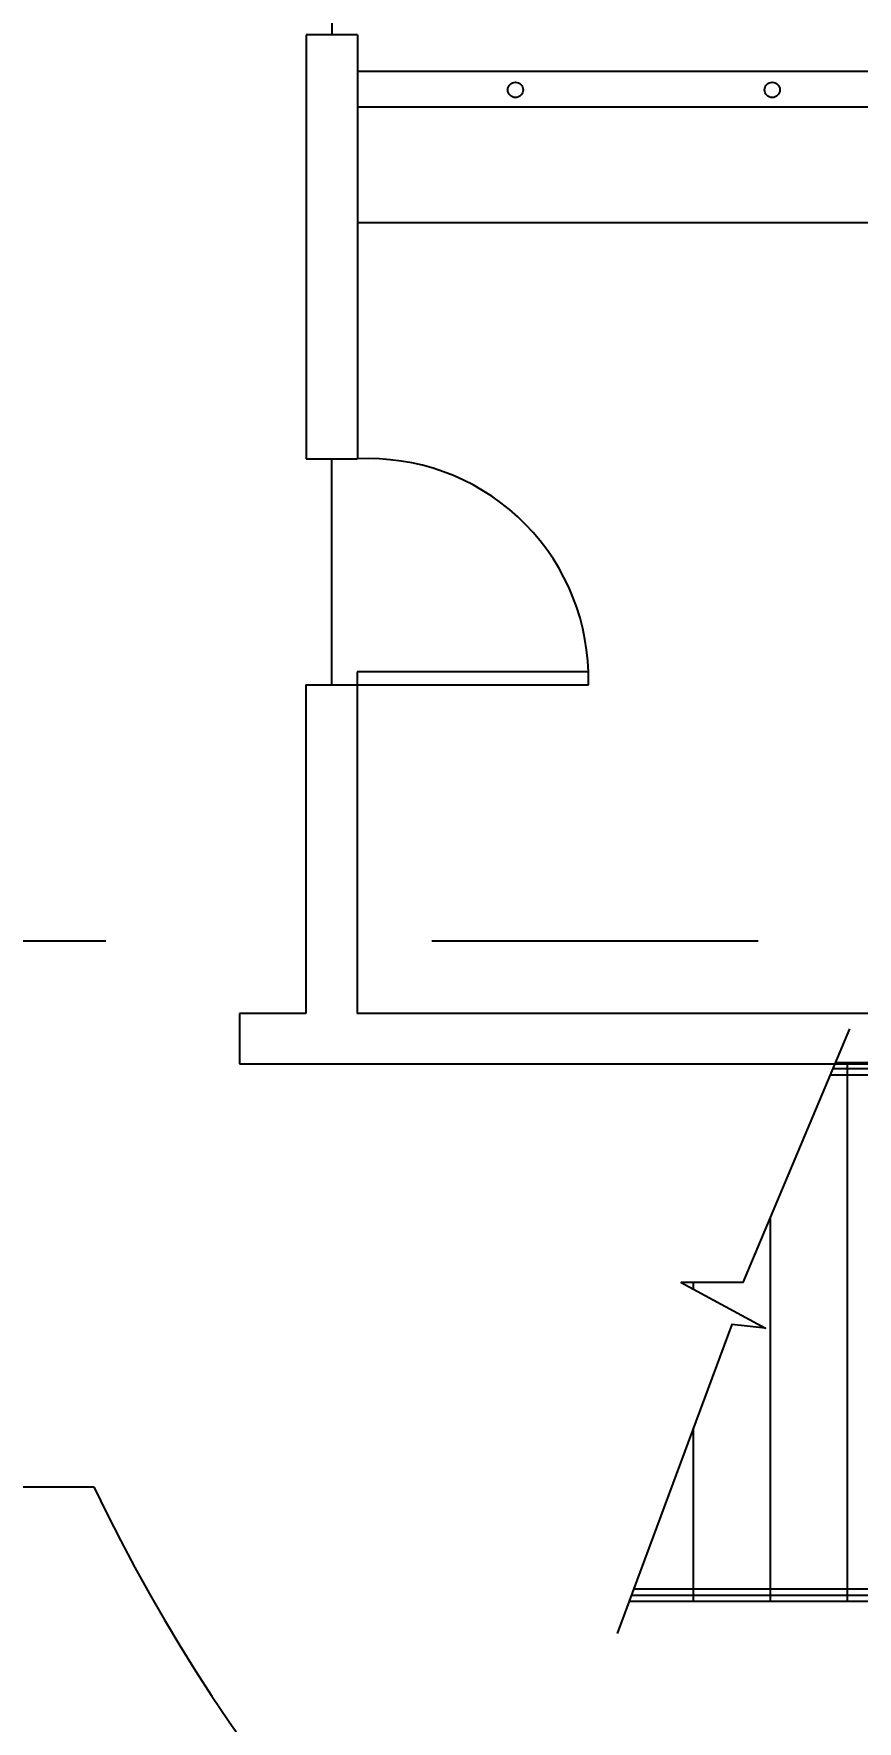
# Model space of a CAD drawing. Header units: millimetres. Extents: x 2148 to 2681, y 758 to 986.
# Drawn here: x 2189.347 to 2190.95, y 879.852 to 883.14 of the extents above; entities that cross this region are included whole.
import ezdxf

# ---------------------------------------------------------------- set-up
doc = ezdxf.new("R2010")
doc.units = ezdxf.units.MM
doc.linetypes.add('CENTER2', pattern=[28.575, 19.05, -3.175, 3.175, -3.175])
for name, color, linetype in [('D', 1, 'Continuous'), ('DR', 7, 'Continuous'), ('ELAYOUT', 4, 'Continuous'), ('HATCH', 8, 'Continuous'), ('S_GRID LINES', 252, 'Continuous')]:
    doc.layers.add(name, color=color, linetype=linetype)
doc.styles.add('ARIAL', font='arial.ttf')

msp = doc.modelspace()

# ---------------------------------------------------------------- linework, layer by layer
at = {"layer": 'D', "ltscale": 0.5, "elevation": 0.0000018}
msp.add_lwpolyline([(2190.9351503, 881.2010764), (2190.7271488, 880.7062291), (2190.6074044, 880.7062291), (2190.7718033, 880.6178237), (2190.706113, 880.6246834), (2190.4827206, 880.0227664)], dxfattribs=at)
at = {"layer": 'DR', "ltscale": 10}
for p, q in [((2189.9273303, 883.1627163), (2189.9273303, 883.1377163)), ((2189.9773303, 882.9970654), (2191.5023303, 882.9970654, 0)), ((2189.9773303, 882.7720654), (2191.5023303, 882.7720654, 0)), ((2189.9267106, 882.3112159), (2189.9267106, 881.8712159)), ((2190.4267106, 881.8962159, 0), (2189.9767106, 881.8962159)), ((2189.9767106, 881.8962159), (2189.9767106, 881.8712159)), ((2190.4267106, 881.8712159, 0), (2190.4267106, 881.8962159, 0)), ((2189.9767106, 881.8712159), (2190.4267106, 881.8712159, 0)), ((2190.9025282, 881.1234664, 0), (2193.9315306, 881.1234664, 0)), ((2190.9025282, 881.1234664, 0), (2194.0619118, 881.1234664, 0)), ((2190.9075722, 881.1354664, 0), (2193.9315306, 881.1354664, 0)), ((2190.930524, 881.1354664, 0), (2190.930524, 880.0854664, 0)), ((2190.930524, 881.1354664, 0), (2190.930524, 880.0854664, 0)), ((2190.8974841, 881.1114664, 0), (2193.9315306, 881.1114664, 0)), ((2190.8974841, 881.1114664, 0), (2194.0619118, 881.1114664, 0)), ((2190.780524, 880.8332116, 0), (2190.780524, 880.0854664, 0)), ((2190.630524, 880.7062291, 0), (2190.630524, 880.6937965, 0)), ((2190.630524, 880.7062291, 0), (2190.630524, 880.6937965, 0)), ((2190.630524, 880.4210134, 0), (2190.630524, 880.0854664, 0)), ((2190.630524, 880.4210134, 0), (2190.630524, 880.0854664, 0)), ((2179.9619836, 880.3084964, 0), (2189.4636188, 880.3084964, 0)), ((2190.514898, 880.1094664, 0), (2194.0245304, 880.1094664, 0)), ((2190.5059908, 880.0854664, 0), (2193.8941492, 880.0854664, 0)), ((2190.5104444, 880.0974664, 0), (2194.0245304, 880.0974664, 0))]:
    msp.add_line(p, q, dxfattribs=at)
for centre in [(2190.2846576, 883.0302809, 0.0000018), (2190.7846576, 883.0302809, 0.0000018)]:
    msp.add_circle(centre, 0.0149051, dxfattribs=at)
msp.add_arc((2192.5202791, 881.7640036, 0.0000018), 3.3855093, 205.4626526, 330.27745, dxfattribs=at)
at = {"layer": 'ELAYOUT', "ltscale": 10}
for p, q in [((2189.8773303, 883.1377163), (2189.8773303, 882.3112159)), ((2189.9773303, 883.1377163), (2189.9773303, 882.3112159)), ((2189.9773303, 883.0664282, 0), (2193.2325115, 883.0664282, 0)), ((2189.8773303, 882.3112159), (2189.9767106, 882.3112159)), ((2189.8767106, 881.8712159), (2189.8767106, 881.2306534)), ((2189.8767106, 881.8712159), (2189.9767106, 881.8712159)), ((2189.9767106, 881.8712159), (2189.9767106, 881.2306534)), ((2189.8767106, 881.2306534, 0), (2189.7470779, 881.2306534, 0)), ((2189.7470779, 881.2306534, 0), (2189.7470779, 881.1328645, 0)), ((2192.7674977, 881.2306534, 0), (2189.9767106, 881.2306534, 0)), ((2189.7470779, 881.1328645, 0), (2192.7674977, 881.1328645, 0))]:
    msp.add_line(p, q, dxfattribs=at)
at = {"layer": 'ELAYOUT', "linetype": 'ByBlock', "ltscale": 0.5}
for q in [(2189.8773303, 883.1377163), (2189.9773303, 883.1357909)]:
    msp.add_line((2189.9773303, 883.1377163), q, dxfattribs=at)
at = {"layer": 'HATCH', "linetype": 'ByBlock', "ltscale": 0.5}
msp.add_arc((2189.9988297, 881.8837246, 0.0000018), 0.4280631, 1.6721812, 92.9619435, dxfattribs=at)
at = {"layer": 'S_GRID LINES', "linetype": 'CENTER2', "ltscale": 0.2}
for p, q in [((2179.9619836, 881.3725565), (2206.0731711, 881.3725565, 0)), ((2179.9619836, 881.3725565, 0), (2213.9491992, 881.3725565, 0))]:
    msp.add_line(p, q, dxfattribs=at)

# ---------------------------------------------------------------- texts
at = {"color": 0, "insert": (2180.7327939, 882.9521464, 0), "char_height": 0.5, "width": 19.742788118, "attachment_point": 1, "style": 'ARIAL'}
msp.add_mtext('A{\\fArial|b0|i0|c204|p34;        }          {\\fArial|b0|i0|c204|p34; }                                            {\\fArial|b0|i0|c204|p34;  1:}2{\\fArial|b0|i0|c204|p34;00}   {\\fArial|b0|i0|c204|p34;MTS.}', dxfattribs=at)

doc.saveas('drawing.dxf')
